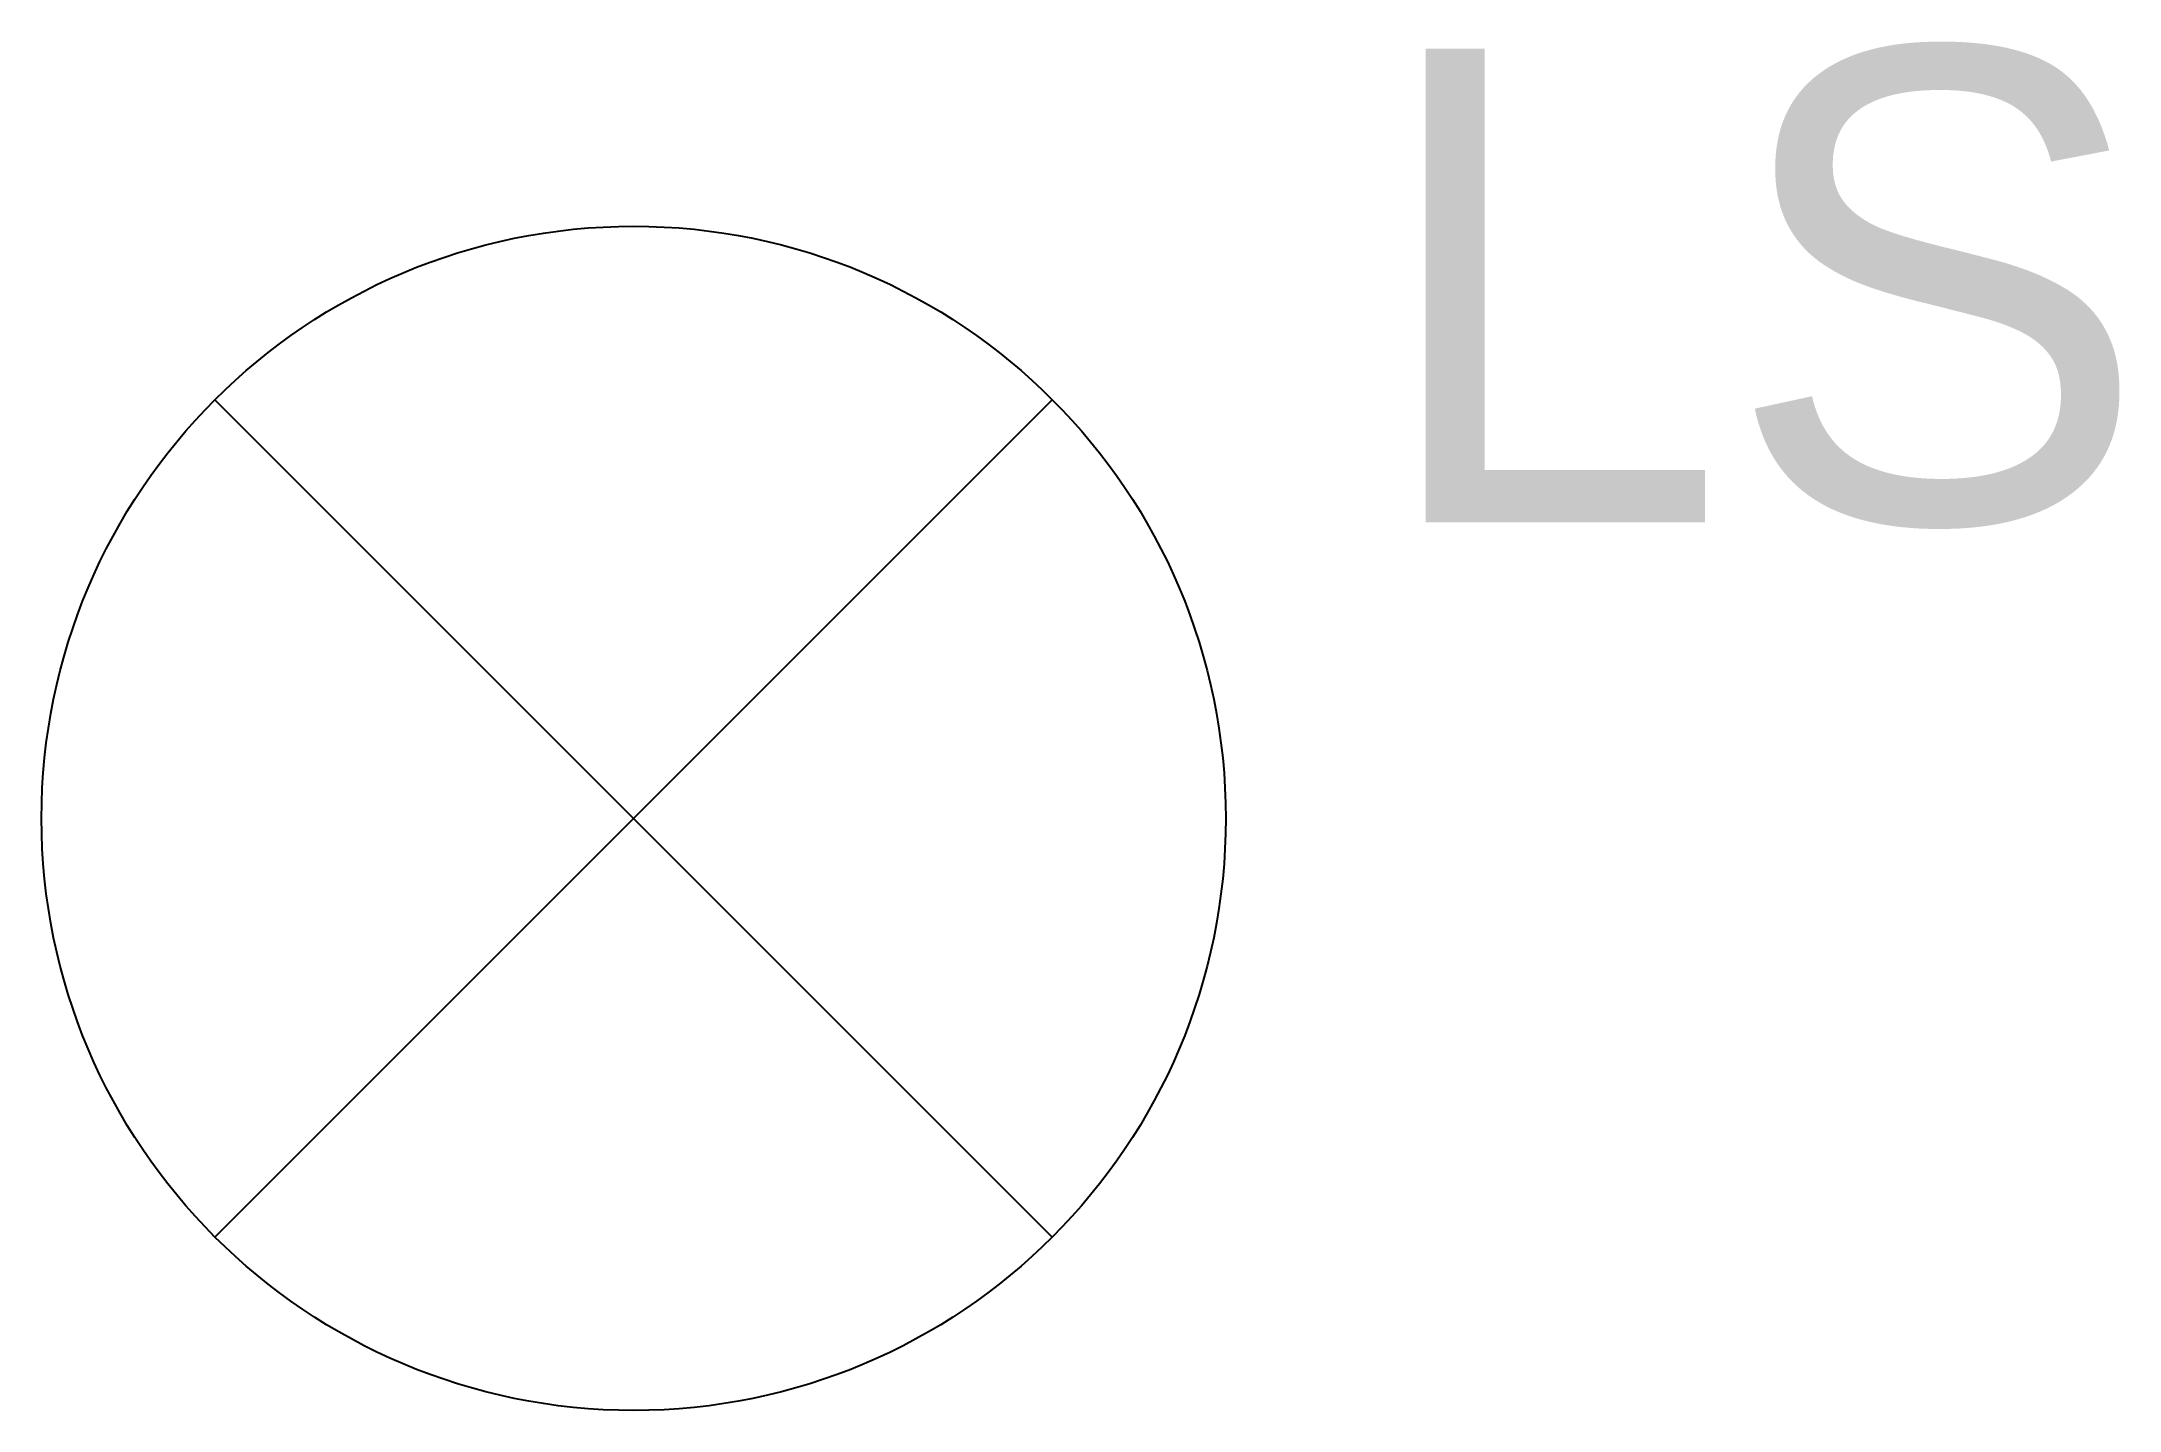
# Model space of a CAD drawing. Extents: x 450 to 485.1, y 350 to 373.1.
import ezdxf

# ---------------------------------------------------------------- set-up
doc = ezdxf.new("R2010")
doc.units = 0
doc.header["$LTSCALE"] = 20
doc.header["$MEASUREMENT"] = 0
doc.layers.get('0').update_dxf_attribs({"linetype": 'CONTINUOUS'})

msp = doc.modelspace()

# ---------------------------------------------------------------- linework, layer by layer
for p, q in [((452.929, 367.071), (467.071, 352.929)), ((452.929, 352.929), (467.071, 367.071))]:
    msp.add_line(p, q)
msp.add_circle((460, 360), 10)

# ---------------------------------------------------------------- texts
msp.add_text('LS', height=8).set_placement((472.5, 365))

doc.saveas('drawing.dxf')
